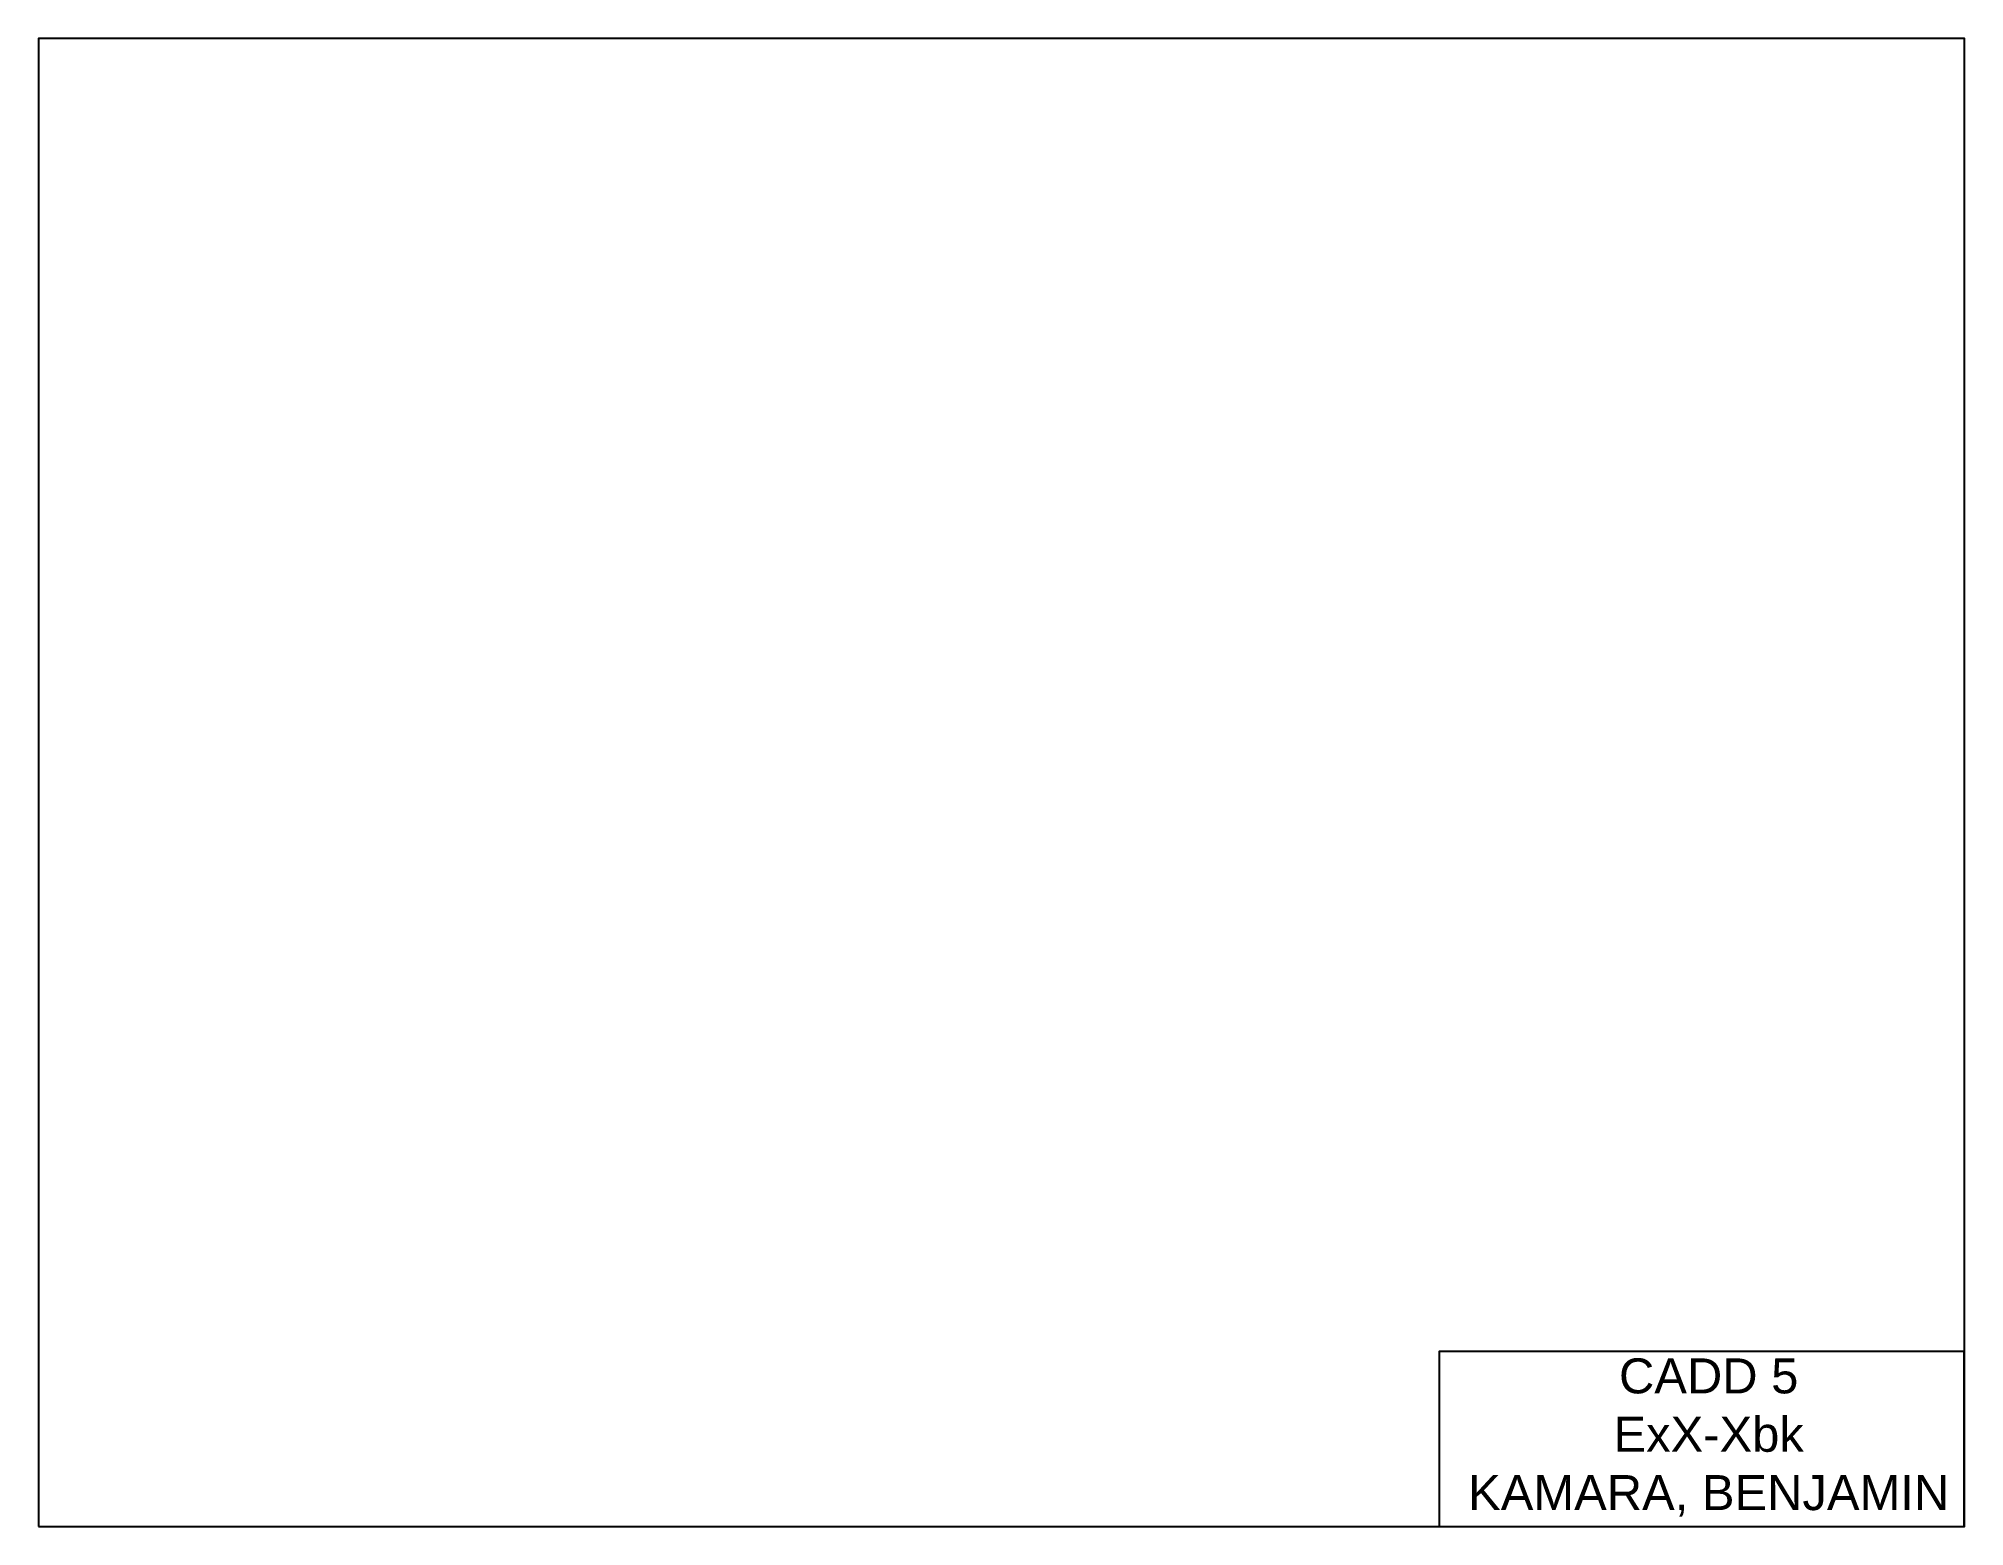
# Model space of a CAD drawing. Header units: inches. Extents: x 0 to 11, y 0 to 8.5.
import ezdxf

# ---------------------------------------------------------------- set-up
doc = ezdxf.new("R2010")
doc.units = ezdxf.units.IN
doc.header["$MEASUREMENT"] = 0
doc.styles.get("Standard").update_dxf_attribs({"font": 'arial.ttf'})

msp = doc.modelspace()

# ---------------------------------------------------------------- linework, layer by layer
for points in [[(0, 0), (11, 0), (11, 8.5), (0, 8.5)], [(7.999, 0), (10.999, 0), (10.999, 1), (7.999, 1)]]:
    msp.add_lwpolyline(points, close=True)

# ---------------------------------------------------------------- texts
at = {"insert": (8.039, 0.96), "char_height": 0.2, "attachment_point": 1}
msp.add_mtext_dynamic_manual_height_columns('\\pxqc;CADD 5\\PExX-Xbk\\PKAMARA, BENJAMIN', width=3, gutter_width=1, heights=[0], dxfattribs=at)

doc.saveas('drawing.dxf')
